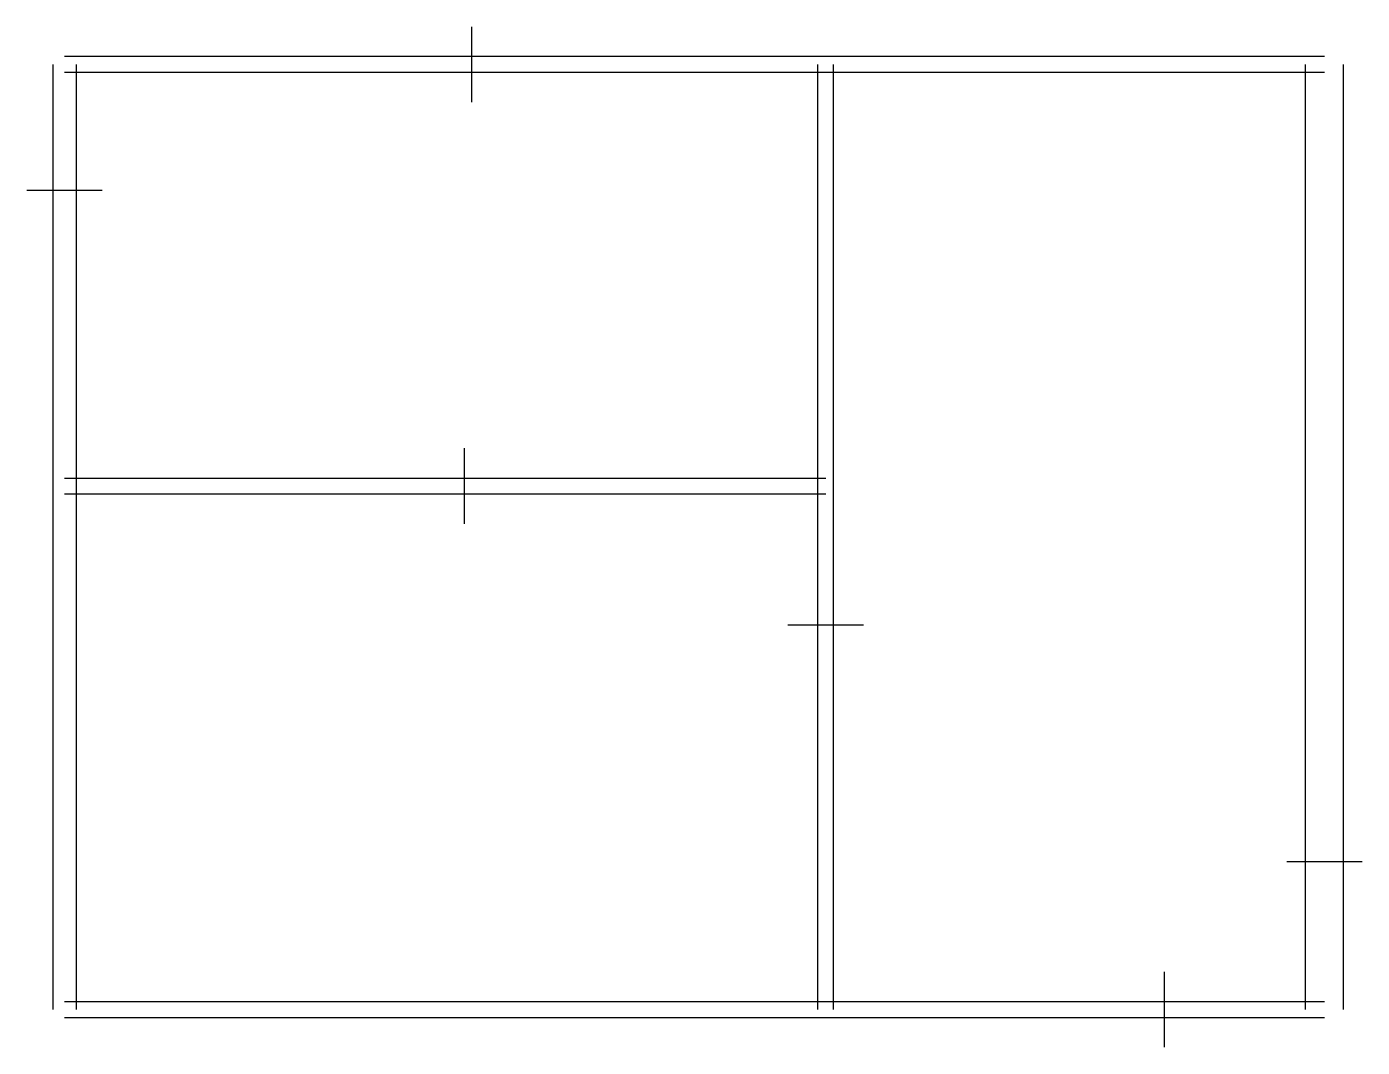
# Model space of a CAD drawing. Header units: millimetres. Extents: x -240 to 8240, y -240 to 6240.
import ezdxf

# ---------------------------------------------------------------- set-up
doc = ezdxf.new("R2010")
doc.units = ezdxf.units.MM
doc.layers.add('OPENING', color=4, linetype='Continuous')
doc.layers.add('WALL', color=7, linetype='Continuous')

msp = doc.modelspace()

# ---------------------------------------------------------------- linework, layer by layer
at = {"layer": 'OPENING'}
for p, q in [((2585.1, 6240), (2585.1, 5760)), ((-240, 5202.4), (240, 5202.4)), ((2540.3, 3084), (2540.3, 3564)), ((5073, 2440), (4593, 2440)), ((8240, 938.3), (7760, 938.3)), ((6985.2, -240), (6985.2, 240))]:
    msp.add_line(p, q, dxfattribs=at)
at = {"layer": 'WALL'}
for p, q in [((8000, 6050), (0, 6050)), ((-75, 6000), (-75, 0)), ((8000, 5950), (0, 5950)), ((75, 6000), (75, 0)), ((4783, 0), (4783, 6000)), ((4883, 0), (4883, 6000)), ((7880, 0), (7880, 6000)), ((8120, 0), (8120, 6000)), ((0, 3374), (4833, 3374)), ((0, 3274), (4833, 3274)), ((0, 50), (8000, 50)), ((0, -50), (8000, -50))]:
    msp.add_line(p, q, dxfattribs=at)

doc.saveas('drawing.dxf')
